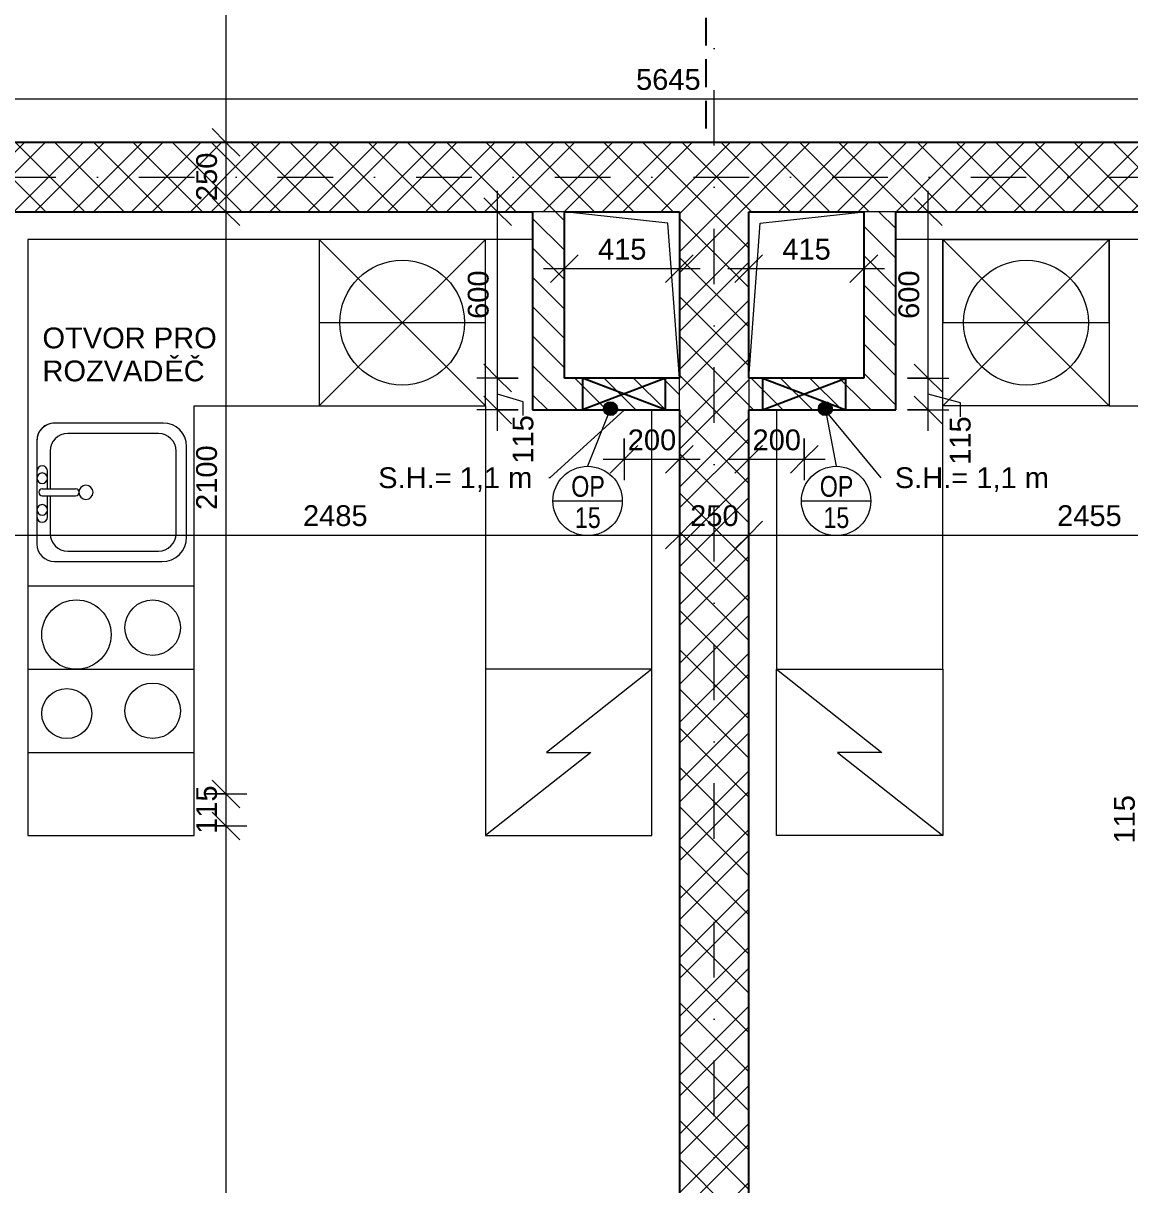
# Model space of a CAD drawing. Header units: millimetres. Extents: x -8668 to 43537, y -2985 to 58543.
# Drawn here: x 4679 to 8670, y 47168 to 51358 of the extents above; entities that cross this region are included whole.
import ezdxf

# ---------------------------------------------------------------- set-up
doc = ezdxf.new("R2010")
doc.units = ezdxf.units.MM
doc.linetypes.add('HA_Dash_3mm-S1mm', pattern=[150, 100, -50])
doc.linetypes.add('HA_DashDot_10mm-S3mm', pattern=[500, 200, -150, 0, -150])
for name, color, linetype, lineweight in [('A-____-____-DIMS', 9, 'Continuous', 5), ('A-____-____-DIMS-50', 9, 'Continuous', 5), ('A-____-____-IDEN', 9, 'Continuous', 9), ('A-DETL-____-HDLN', 9, 'HA_Dash_3mm-S1mm', 25), ('A-DETL-____-OTLN', 9, 'Continuous', 25), ('A-DETL-GENF-OTLN', 9, 'Continuous', 9), ('A-GENM-____-IDEN', 9, 'Continuous', 9), ('A-GENM-____-OTLN', 9, 'Continuous', 9), ('A-WALL-____-MCUT', 9, 'Continuous', 25), ('A-WALL-____-PATT', 9, 'Continuous', 25), ('G-____-____-TEXT', 9, 'Continuous', 5), ('I-WALL-____-MCUT', 9, 'Continuous', 25), ('P-SANR-FIXT-OTLN', 9, 'Continuous', 9), ('Q-CASE-____-OTLN', 9, 'Continuous', 9), ('Q-SPCQ-____-OTLN', 9, 'Continuous', 9), ('S-GRID-____-OTLN', 9, 'Continuous', 5)]:
    doc.layers.add(name, color=color, linetype=linetype, lineweight=lineweight)
doc.styles.add('Arial_1', font='arial.ttf', dxfattribs={"height": 75})
doc.styles.add('Arial_2', font='arial.ttf', dxfattribs={"width": 0.8, "height": 75})
doc.dimstyles.new('Inner_Dimensions', dxfattribs={"dimscale": 304.8, "dimtxt": 76.519455, "dimasz": 0.328084, "dimexe": 0.246063, "dimexo": 0.0625, "dimgap": 0.032808, "dimtad": 1, "dimdec": 0, "dimzin": 0, "dimdsep": 46, "dimtxsty": 'Arial_1', "dimblk1": 'OBLIQUE', "dimblk2": 'OBLIQUE', "dimsah": 1, "dimcen": 0.09, "dimdle": 0.246063, "dimazin": 0, "dimtfac": 1, "dimtdec": 4, "dimtix": 1, "dimtmove": 2, "dimatfit": 3, "dimfxl": 0.246063, "dimfxlon": 1, "dimtvp": 1, "dimtolj": 1, "dimtzin": 0, "dimlwd": 9, "dimlwe": 9, "dimarcsym": 2})
doc.dimstyles.new('Inner_Dimensions_1', dxfattribs={"dimscale": 304.8, "dimtxt": 76.519455, "dimasz": 0.328084, "dimexe": 0.246063, "dimexo": 0.0625, "dimgap": 0.032808, "dimtad": 1, "dimdec": 0, "dimzin": 0, "dimdsep": 46, "dimtxsty": 'Arial_1', "dimblk1": 'OBLIQUE', "dimblk2": 'OBLIQUE', "dimsah": 1, "dimcen": 0.09, "dimdle": 0.246063, "dimazin": 0, "dimtfac": 1, "dimtdec": 4, "dimtix": 1, "dimtmove": 0, "dimatfit": 3, "dimfxl": 0.246063, "dimfxlon": 1, "dimtvp": 1, "dimtolj": 1, "dimtzin": 0, "dimlwd": 9, "dimlwe": 9, "dimarcsym": 2})
doc.dimstyles.new('Inner_Dimensions_2', dxfattribs={"dimscale": 304.8, "dimtxt": 76.519455, "dimasz": 0.328084, "dimexe": 0.246063, "dimexo": 0.0625, "dimgap": 0.032808, "dimtad": 1, "dimdec": 0, "dimzin": 0, "dimdsep": 46, "dimtxsty": 'Arial_1', "dimblk1": 'OBLIQUE', "dimblk2": 'OBLIQUE', "dimsah": 1, "dimcen": 0.09, "dimdle": 0.246063, "dimazin": 0, "dimtfac": 1, "dimtdec": 4, "dimtix": 1, "dimtmove": 1, "dimatfit": 3, "dimfxl": 0.246063, "dimfxlon": 1, "dimtvp": 1, "dimtolj": 1, "dimtzin": 0, "dimlwd": 9, "dimlwe": 9, "dimarcsym": 2})
pattern_1 = [(45, (0, 0), (-106.066, 106.066), []), (45, (75, 0), (-106.066, 106.066), []), (315, (0, 0), (70.71068, 70.71068), [])]
pattern_2 = [(135, (0, 0), (-53.03301, -53.03301), [])]

# ---------------------------------------------------------------- blocks, each defined once
blk = doc.blocks.new('Casework 1 - Casework 6-1453638-DPS_2NP - B')
at = {"layer": 'Q-CASE-____-OTLN'}
for p, q in [((4695.7, 50577.7), (4695.7, 49327.7)), ((5745.7, 50577.7), (4695.7, 50577.7)), ((6515.7, 50577.7), (6345.7, 50577.7)), ((5295.7, 49327.7), (5295.7, 49977.7)), ((5295.7, 49977.7), (5745.7, 49977.7)), ((6345.7, 49977.7), (6345.7, 49027.7)), ((6945.7, 49027.7), (6945.7, 49962.7)), ((4695.7, 48727.7), (4695.7, 48427.7)), ((5295.7, 48427.7), (5295.7, 48727.7)), ((4695.7, 48427.7), (5295.7, 48427.7))]:
    blk.add_line(p, q, dxfattribs=at)
blk = doc.blocks.new('Kuchyňská_linka_sporák_ADNS - 600x600x800-1448764-DPS_2NP - B')
at = {"layer": 'Q-SPCQ-____-OTLN'}
for p, q in [((600, 600), (0, 600)), ((0, 600), (0, 0)), ((600, 600), (0, 600)), ((0, 600), (0, 300)), ((600, 0), (600, 600)), ((600, 300), (600, 600)), ((0, 300), (600, 300)), ((0, 0), (600, 0))]:
    blk.add_line(p, q, dxfattribs=at)
for centre, radius in [((175, 425), 125), ((450, 450), 100), ((140, 140), 90), ((450, 150), 100)]:
    blk.add_circle(centre, radius, dxfattribs=at)
blk = doc.blocks.new('Kuchyňská_linka_myčka_ADNS - Myčka-1448768-DPS_2NP - B')
at = {"layer": 'Q-SPCQ-____-OTLN'}
for p, q in [((300, 300), (-300, 300)), ((-300, 300), (-300, -300)), ((300, 300), (-300, -300)), ((-300, 300), (300, -300)), ((300, 300), (-300, 300)), ((-300, 300), (-300, 0)), ((300, -300), (300, 300)), ((300, 0), (300, 300)), ((-300, 0), (300, 0)), ((-300, -300), (300, -300))]:
    blk.add_line(p, q, dxfattribs=at)
blk.add_circle((0, 0), 225, dxfattribs=at)
blk = doc.blocks.new('Lednice_Mraznička_ADNS - Lednice 600x600x1800-1448766-DPS_2NP - B')
at = {"layer": 'Q-SPCQ-____-OTLN'}
for p, q in [((300, 300), (-300, 300)), ((-300, 300), (-300, -300)), ((300, 300), (-80, 0)), ((300, -300), (300, 300)), ((80, 0), (-300, -300)), ((-80, 0), (80, 0)), ((-300, -300), (300, -300))]:
    blk.add_line(p, q, dxfattribs=at)
blk = doc.blocks.new('Skříňka se dřezem_ pravoúhlá - 500 x 440mm-1452876-DPS_2NP - B')
at = {"layer": 'P-SANR-FIXT-OTLN'}
for p, q in [((202.2, 180.1), (-170.8, 180.1)), ((202.2, 180.1), (-170.8, 180.1)), ((91.9, 180.1), (-73.2, 180.1)), ((3, 132.5), (-132.7, 132.5)), ((-73.2, 142), (3, 142)), ((3, 160.7), (3, 40.4)), ((28.4, 160.7), (28.4, 40.4)), ((28.4, 142), (91.9, 142)), ((164.1, 132.5), (28.4, 132.5)), ((-234.3, 116.6), (-234.3, -271)), ((-234.3, 116.6), (-234.3, -271)), ((265.7, -275.5), (265.7, 116.6)), ((265.7, -275.5), (265.7, 116.6)), ((-196.2, 69), (-196.2, -258.3)), ((227.6, -258.3), (227.6, 69)), ((-132.7, -321.8), (164.1, -321.8)), ((-145.4, -359.9), (181.3, -359.9)), ((-145.4, -359.9), (181.3, -359.9))]:
    blk.add_line(p, q, dxfattribs=at)
for centre, radius, start, end in [((-170.8, 116.6), 63.5, 90, 180), ((-170.8, 116.6), 63.5, 90, 180), ((-73.2, 161.1), 19, 90, 270), ((-47.8, 161.1), 19, 360, 180), ((15.7, 160.7), 12.7, 360, 180), ((66.5, 161.1), 19, 360, 180), ((91.9, 161.1), 19, 270, 90), ((202.2, 116.6), 63.5, 0, 90), ((202.2, 116.6), 63.5, 360, 90), ((-132.7, 69), 63.5, 90, 180), ((-47.8, 161.1), 19, 180, 0), ((66.5, 161.1), 19, 180, 360), ((164.1, 69), 63.5, 0, 90), ((15.7, 3.2), 25.4, 360, 180), ((15.7, 3.2), 25.4, 180, 0), ((15.7, 40.4), 12.7, 180, 0), ((-145.4, -271), 88.9, 180, 270), ((-145.4, -271), 88.9, 180, 270), ((-132.7, -258.3), 63.5, 180, 270), ((164.1, -258.3), 63.5, 270, 0), ((181.3, -275.5), 84.4, 270, 0), ((181.3, -275.5), 84.4, 270, 0)]:
    blk.add_arc(centre, radius, start, end, dxfattribs=at)
blk = doc.blocks.new('Casework 9 - Casework 6-1506066-DPS_2NP - B')
at = {"layer": 'Q-CASE-____-OTLN'}
for p, q in [((7995.7, 50577.7), (7825.7, 50577.7)), ((9645.7, 50577.7), (8595.7, 50577.7)), ((9645.7, 49327.7), (9645.7, 50577.7)), ((7395.7, 49962.7), (7395.7, 49027.7)), ((7995.7, 49027.7), (7995.7, 49977.7)), ((8595.7, 49977.7), (9045.7, 49977.7)), ((9045.7, 49977.7), (9045.7, 49327.7)), ((9045.7, 48727.7), (9045.7, 48427.7)), ((9645.7, 48427.7), (9645.7, 48727.7)), ((9045.7, 48427.7), (9645.7, 48427.7))]:
    blk.add_line(p, q, dxfattribs=at)
blk = doc.blocks.new('Kuchyňská_linka_myčka_ADNS - Myčka-1452875-DPS_2NP - B')
at = {"layer": 'Q-SPCQ-____-OTLN'}
for p, q in [((-300, 300), (300, 300)), ((-300, -300), (-300, 300)), ((300, -300), (-300, 300)), ((-300, -300), (300, 300)), ((300, 300), (300, -300)), ((300, 0), (-300, 0)), ((-300, 0), (-300, -300)), ((300, -300), (300, 0)), ((300, -300), (-300, -300)), ((-300, -300), (300, -300))]:
    blk.add_line(p, q, dxfattribs=at)
blk.add_circle((0, 0), 225, dxfattribs=at)
blk = doc.blocks.new('Lednice_Mraznička_ADNS - Lednice 600x600x1800-1452862-DPS_2NP - B')
at = {"layer": 'Q-SPCQ-____-OTLN'}
for p, q in [((-300, 300), (300, 300)), ((-300, -300), (-300, 300)), ((80, 0), (-300, 300)), ((300, 300), (300, -300)), ((-80, 0), (80, 0)), ((300, -300), (-80, 0)), ((300, -300), (-300, -300))]:
    blk.add_line(p, q, dxfattribs=at)
blk = doc.blocks.new('HA_GM_Shaft_Rectangle - Default-2138678-DPS_2NP - B')
at = {"layer": 'A-DETL-GENF-OTLN'}
for p, q in [((41.5, -41.5), (415, 0)), ((0, -600), (41.5, -41.5))]:
    blk.add_line(p, q, dxfattribs=at)
at = {"layer": 'A-GENM-____-OTLN'}
for p, q in [((0, -600), (0, 0)), ((0, 0), (415, 0)), ((415, 0), (415, -600)), ((415, -600), (0, -600))]:
    blk.add_line(p, q, dxfattribs=at)
blk = doc.blocks.new('HA_GM_Shaft_Rectangle - Default-2138680-DPS_2NP - B')
at = {"layer": 'A-DETL-GENF-OTLN'}
for p, q in [((0, 600), (41.5, 41.5)), ((41.5, 41.5), (415, 0))]:
    blk.add_line(p, q, dxfattribs=at)
at = {"layer": 'A-GENM-____-OTLN'}
for p, q in [((0, 600), (0, 0)), ((415, 600), (0, 600)), ((415, 0), (415, 600)), ((0, 0), (415, 0))]:
    blk.add_line(p, q, dxfattribs=at)
blk = doc.blocks.new('DIMBLOCK14-DPS_2NP - B')
at = {"layer": 'A-____-____-DIMS-50', "lineweight": 9}
for p, q in [((4560.7, 49586.8), (4560.7, 49436.8)), ((4560.7, 49511.8), (4560.7, 49586.8)), ((4560.7, 49511.8), (4610.7, 49561.8)), ((7045.7, 49586.8), (7045.7, 49436.8)), ((7045.7, 49511.8), (7045.7, 49586.8)), ((7045.7, 49511.8), (7095.7, 49561.8)), ((4560.7, 49511.8), (4510.7, 49461.8)), ((4560.7, 49511.8), (7120.7, 49511.8)), ((7045.7, 49511.8), (6995.7, 49461.8))]:
    blk.add_line(p, q, dxfattribs=at)
at = {"layer": 'A-____-____-DIMS-50', "color": 0, "lineweight": 9, "insert": (5687.8, 49619.2), "char_height": 75, "width": 276.883, "attachment_point": 1, "line_spacing_factor": 0.941778, "style": 'Arial_1'}
blk.add_mtext('2485', dxfattribs=at)
blk = doc.blocks.new('_Oblique')
at = {"color": 0, "linetype": 'ByBlock', "lineweight": -2}
blk.add_line((-0.5, -0.5), (0.5, 0.5), dxfattribs=at)
blk = doc.blocks.new('DIMBLOCK20-DPS_2NP - B')
at = {"layer": 'A-____-____-DIMS-50', "lineweight": 9}
for p, q in [((7045.7, 49586.8), (7045.7, 49436.8)), ((7045.7, 49511.8), (7045.7, 49586.8)), ((7045.7, 49511.8), (7095.7, 49561.8)), ((7295.7, 49586.8), (7295.7, 49436.8)), ((7295.7, 49511.8), (7295.7, 49586.8)), ((7295.7, 49511.8), (7345.7, 49561.8)), ((6970.7, 49511.8), (7295.7, 49511.8)), ((7045.7, 49511.8), (6995.7, 49461.8)), ((7295.7, 49511.8), (7245.7, 49461.8))]:
    blk.add_line(p, q, dxfattribs=at)
at = {"layer": 'A-____-____-DIMS-50', "color": 0, "lineweight": 9, "insert": (7084.2, 49619.2), "char_height": 75, "width": 207.662, "attachment_point": 1, "line_spacing_factor": 0.941778, "style": 'Arial_1'}
blk.add_mtext('250', dxfattribs=at)
blk = doc.blocks.new('DIMBLOCK21-DPS_2NP - B')
at = {"layer": 'A-____-____-DIMS-50', "lineweight": 9}
for p, q in [((7295.7, 49586.8), (7295.7, 49436.8)), ((7295.7, 49511.8), (7295.7, 49586.8)), ((7295.7, 49511.8), (7345.7, 49561.8)), ((9750.7, 49586.8), (9750.7, 49436.8)), ((9750.7, 49511.8), (9750.7, 49586.8)), ((9750.7, 49511.8), (9800.7, 49561.8)), ((7295.7, 49511.8), (7245.7, 49461.8)), ((7295.7, 49511.8), (9750.7, 49511.8)), ((9750.7, 49511.8), (9700.7, 49461.8))]:
    blk.add_line(p, q, dxfattribs=at)
at = {"layer": 'A-____-____-DIMS-50', "color": 0, "lineweight": 9, "insert": (8407.8, 49619.2), "char_height": 75, "width": 276.883, "attachment_point": 1, "line_spacing_factor": 0.941778, "style": 'Arial_1'}
blk.add_mtext('2455', dxfattribs=at)
blk = doc.blocks.new('DIMBLOCK101-DPS_2NP - B')
at = {"layer": 'A-____-____-DIMS-50', "lineweight": 9}
for p, q in [((6389.5, 50077.7), (6339.5, 50127.7)), ((6464.5, 50077.7), (6314.5, 50077.7)), ((6389.5, 49887.7), (6389.5, 50077.7)), ((6389.5, 50077.7), (6439.5, 50027.7)), ((6389.5, 50077.7), (6464.5, 50077.7)), ((6389.5, 49962.7), (6339.5, 50012.7)), ((6482.1, 49992.3), (6389.5, 50020.2)), ((6482.1, 49942.3), (6482.1, 49992.3)), ((6464.5, 49962.7), (6314.5, 49962.7)), ((6389.5, 49962.7), (6439.5, 49912.7)), ((6389.5, 49962.7), (6464.5, 49962.7))]:
    blk.add_line(p, q, dxfattribs=at)
at = {"layer": 'A-____-____-DIMS-50', "color": 0, "lineweight": 9, "insert": (6443.6, 49769.2), "char_height": 75, "width": 207.662, "attachment_point": 1, "rotation": 90, "line_spacing_factor": 0.941778, "style": 'Arial_1'}
blk.add_mtext('115', dxfattribs=at)
blk = doc.blocks.new('DIMBLOCK102-DPS_2NP - B')
at = {"layer": 'A-____-____-DIMS-50', "lineweight": 9}
for p, q in [((6389.5, 50077.7), (6389.5, 50752.7)), ((6389.5, 50677.7), (6339.5, 50727.7)), ((6314.5, 50677.7), (6464.5, 50677.7)), ((6389.5, 50677.7), (6314.5, 50677.7)), ((6389.5, 50677.7), (6439.5, 50627.7)), ((6389.5, 50077.7), (6339.5, 50127.7)), ((6464.5, 50077.7), (6314.5, 50077.7)), ((6389.5, 50077.7), (6439.5, 50027.7)), ((6389.5, 50077.7), (6464.5, 50077.7))]:
    blk.add_line(p, q, dxfattribs=at)
at = {"layer": 'A-____-____-DIMS-50', "color": 0, "lineweight": 9, "insert": (6282.2, 50291.2), "char_height": 75, "width": 207.662, "attachment_point": 1, "rotation": 90, "line_spacing_factor": 0.941778, "style": 'Arial_1'}
blk.add_mtext('600', dxfattribs=at)
blk = doc.blocks.new('DIMBLOCK144-DPS_2NP - B')
at = {"layer": 'A-____-____-DIMS-50', "lineweight": 9}
for p, q in [((5409.9, 52427.7), (5359.9, 52477.7)), ((5484.9, 52427.7), (5334.9, 52427.7)), ((5409.9, 52427.7), (5409.9, 50927.7)), ((5409.9, 52427.7), (5459.9, 52377.7)), ((5409.9, 52427.7), (5484.9, 52427.7)), ((5409.9, 50927.7), (5359.9, 50977.7)), ((5484.9, 50927.7), (5334.9, 50927.7)), ((5409.9, 50927.7), (5459.9, 50877.7)), ((5409.9, 50927.7), (5484.9, 50927.7))]:
    blk.add_line(p, q, dxfattribs=at)
at = {"layer": 'A-____-____-DIMS-50', "color": 0, "lineweight": 9, "insert": (5302.5, 51562.4), "char_height": 75, "width": 276.883, "attachment_point": 1, "rotation": 90, "line_spacing_factor": 0.941778, "style": 'Arial_1'}
blk.add_mtext('1500', dxfattribs=at)
blk = doc.blocks.new('DIMBLOCK145-DPS_2NP - B')
at = {"layer": 'A-____-____-DIMS-50', "lineweight": 9}
for p, q in [((5409.9, 50927.7), (5359.9, 50977.7)), ((5484.9, 50927.7), (5334.9, 50927.7)), ((5409.9, 50927.7), (5409.9, 50677.7)), ((5409.9, 50927.7), (5459.9, 50877.7)), ((5409.9, 50927.7), (5484.9, 50927.7)), ((5409.9, 50677.7), (5359.9, 50727.7)), ((5484.9, 50677.7), (5334.9, 50677.7)), ((5409.9, 50677.7), (5459.9, 50627.7)), ((5409.9, 50677.7), (5484.9, 50677.7))]:
    blk.add_line(p, q, dxfattribs=at)
at = {"layer": 'A-____-____-DIMS-50', "color": 0, "lineweight": 9, "insert": (5302.5, 50716.2), "char_height": 75, "width": 207.662, "attachment_point": 1, "rotation": 90, "line_spacing_factor": 0.941778, "style": 'Arial_1'}
blk.add_mtext('250', dxfattribs=at)
blk = doc.blocks.new('DIMBLOCK146-DPS_2NP - B')
at = {"layer": 'A-____-____-DIMS-50', "lineweight": 9}
for p, q in [((5409.9, 50677.7), (5359.9, 50727.7)), ((5484.9, 50677.7), (5334.9, 50677.7)), ((5409.9, 50677.7), (5409.9, 48577.7)), ((5409.9, 50677.7), (5459.9, 50627.7)), ((5409.9, 50677.7), (5484.9, 50677.7)), ((5409.9, 48577.7), (5359.9, 48627.7)), ((5334.9, 48577.7), (5484.9, 48577.7)), ((5409.9, 48577.7), (5334.9, 48577.7)), ((5409.9, 48577.7), (5459.9, 48527.7))]:
    blk.add_line(p, q, dxfattribs=at)
at = {"layer": 'A-____-____-DIMS-50', "color": 0, "lineweight": 9, "insert": (5302.5, 49602.2), "char_height": 75, "width": 276.883, "attachment_point": 1, "rotation": 90, "line_spacing_factor": 0.941778, "style": 'Arial_1'}
blk.add_mtext('2100', dxfattribs=at)
blk = doc.blocks.new('DIMBLOCK147-DPS_2NP - B')
at = {"layer": 'A-____-____-DIMS-50', "lineweight": 9}
for p, q in [((5409.9, 48577.7), (5359.9, 48627.7)), ((5334.9, 48577.7), (5484.9, 48577.7)), ((5409.9, 48577.7), (5334.9, 48577.7)), ((5409.9, 48577.7), (5409.9, 48462.7)), ((5409.9, 48577.7), (5459.9, 48527.7)), ((5409.9, 48462.7), (5359.9, 48512.7)), ((5334.9, 48462.7), (5484.9, 48462.7)), ((5409.9, 48462.7), (5334.9, 48462.7)), ((5409.9, 48462.7), (5459.9, 48412.7))]:
    blk.add_line(p, q, dxfattribs=at)
at = {"layer": 'A-____-____-DIMS-50', "color": 0, "lineweight": 9, "insert": (5302.5, 48433.7), "char_height": 75, "width": 207.662, "attachment_point": 1, "rotation": 90, "line_spacing_factor": 0.941778, "style": 'Arial_1'}
blk.add_mtext('115', dxfattribs=at)
blk = doc.blocks.new('DIMBLOCK148-DPS_2NP - B')
at = {"layer": 'A-____-____-DIMS-50', "lineweight": 9}
for p, q in [((5409.9, 48462.7), (5359.9, 48512.7)), ((5334.9, 48462.7), (5484.9, 48462.7)), ((5409.9, 48462.7), (5334.9, 48462.7)), ((5409.9, 48462.7), (5409.9, 44662.7)), ((5409.9, 48462.7), (5459.9, 48412.7)), ((5409.9, 44737.7), (5359.9, 44787.7)), ((5484.9, 44737.7), (5334.9, 44737.7)), ((5409.9, 44737.7), (5459.9, 44687.7)), ((5409.9, 44737.7), (5484.9, 44737.7))]:
    blk.add_line(p, q, dxfattribs=at)
at = {"layer": 'A-____-____-DIMS-50', "color": 0, "lineweight": 9, "insert": (5302.5, 46484.9), "char_height": 75, "width": 276.883, "attachment_point": 1, "rotation": 90, "line_spacing_factor": 0.941778, "style": 'Arial_1'}
blk.add_mtext('3725', dxfattribs=at)
blk = doc.blocks.new('DIMBLOCK164-DPS_2NP - B')
at = {"layer": 'A-____-____-DIMS-50', "lineweight": 9}
for p, q in [((8784.8, 48542.7), (8734.8, 48592.7)), ((8859.8, 48542.7), (8709.8, 48542.7)), ((8784.8, 48427.7), (8784.8, 48542.7)), ((8784.8, 48542.7), (8834.8, 48492.7)), ((8784.8, 48542.7), (8859.8, 48542.7)), ((8784.8, 48427.7), (8734.8, 48477.7)), ((8859.8, 48427.7), (8709.8, 48427.7)), ((8784.8, 48427.7), (8834.8, 48377.7)), ((8784.8, 48427.7), (8859.8, 48427.7))]:
    blk.add_line(p, q, dxfattribs=at)
at = {"layer": 'A-____-____-DIMS-50', "color": 0, "lineweight": 9, "insert": (8612.9, 48398.7), "char_height": 75, "width": 207.662, "attachment_point": 1, "rotation": 90, "line_spacing_factor": 0.941778, "style": 'Arial_1'}
blk.add_mtext('115', dxfattribs=at)
blk = doc.blocks.new('DIMBLOCK166-DPS_2NP - B')
at = {"layer": 'A-____-____-DIMS-50', "lineweight": 9}
for p, q in [((6630.7, 50547.7), (6630.7, 50397.7)), ((6630.7, 50472.7), (6630.7, 50547.7)), ((7045.7, 50547.7), (7045.7, 50397.7)), ((7045.7, 50472.7), (7045.7, 50547.7)), ((6630.7, 50472.7), (6680.7, 50522.7)), ((7045.7, 50472.7), (7095.7, 50522.7)), ((6555.7, 50472.7), (7120.7, 50472.7)), ((6630.7, 50472.7), (6580.7, 50422.7)), ((7045.7, 50472.7), (6995.7, 50422.7))]:
    blk.add_line(p, q, dxfattribs=at)
at = {"layer": 'A-____-____-DIMS-50', "color": 0, "lineweight": 9, "insert": (6751.7, 50580.1), "char_height": 75, "width": 207.662, "attachment_point": 1, "line_spacing_factor": 0.941778, "style": 'Arial_1'}
blk.add_mtext('415', dxfattribs=at)
blk = doc.blocks.new('DIMBLOCK167-DPS_2NP - B')
at = {"layer": 'A-____-____-DIMS-50', "lineweight": 9}
for p, q in [((7942.7, 50077.7), (7892.7, 50127.7)), ((7867.7, 50077.7), (8017.7, 50077.7)), ((7942.7, 50077.7), (7867.7, 50077.7)), ((7942.7, 49887.7), (7942.7, 50077.7)), ((7942.7, 50077.7), (7992.7, 50027.7)), ((7942.7, 49962.7), (7892.7, 50012.7)), ((8059.2, 49988), (7942.7, 50020.2)), ((8059.2, 49938), (8059.2, 49988)), ((7867.7, 49962.7), (8017.7, 49962.7)), ((7942.7, 49962.7), (7867.7, 49962.7)), ((7942.7, 49962.7), (7992.7, 49912.7))]:
    blk.add_line(p, q, dxfattribs=at)
at = {"layer": 'A-____-____-DIMS-50', "color": 0, "lineweight": 9, "insert": (8020.7, 49765), "char_height": 75, "width": 207.662, "attachment_point": 1, "rotation": 90, "line_spacing_factor": 0.941778, "style": 'Arial_1'}
blk.add_mtext('115', dxfattribs=at)
blk = doc.blocks.new('DIMBLOCK168-DPS_2NP - B')
at = {"layer": 'A-____-____-DIMS-50', "lineweight": 9}
for p, q in [((7942.7, 50077.7), (7942.7, 50752.7)), ((7942.7, 50677.7), (7892.7, 50727.7)), ((7867.7, 50677.7), (8017.7, 50677.7)), ((7942.7, 50677.7), (7867.7, 50677.7)), ((7942.7, 50677.7), (7992.7, 50627.7)), ((7942.7, 50077.7), (7892.7, 50127.7)), ((7867.7, 50077.7), (8017.7, 50077.7)), ((7942.7, 50077.7), (7867.7, 50077.7)), ((7942.7, 50077.7), (7992.7, 50027.7))]:
    blk.add_line(p, q, dxfattribs=at)
at = {"layer": 'A-____-____-DIMS-50', "color": 0, "lineweight": 9, "insert": (7835.3, 50291.2), "char_height": 75, "width": 207.662, "attachment_point": 1, "rotation": 90, "line_spacing_factor": 0.941778, "style": 'Arial_1'}
blk.add_mtext('600', dxfattribs=at)
blk = doc.blocks.new('DIMBLOCK207-DPS_2NP - B')
at = {"layer": 'A-____-____-DIMS-50', "lineweight": 9}
for p, q in [((4300.7, 51160.1), (4300.7, 51010.1)), ((4300.7, 51085.1), (4300.7, 51160.1)), ((9945.7, 51160.1), (9945.7, 51010.1)), ((9945.7, 51085.1), (9945.7, 51160.1)), ((4300.7, 51085.1), (4350.7, 51135.1)), ((9945.7, 51085.1), (9995.7, 51135.1)), ((4300.7, 51085.1), (4250.7, 51035.1)), ((4300.7, 51085.1), (9945.7, 51085.1)), ((9945.7, 51085.1), (9895.7, 51035.1))]:
    blk.add_line(p, q, dxfattribs=at)
at = {"layer": 'A-____-____-DIMS-50', "color": 0, "lineweight": 9, "insert": (6889.1, 51192.4), "char_height": 75, "width": 276.883, "attachment_point": 1, "line_spacing_factor": 0.941778, "style": 'Arial_1'}
blk.add_mtext('5645', dxfattribs=at)
blk = doc.blocks.new('HA_TAG_GM_Products - Generic-588599-DPS_2NP - B')
at = {"layer": 'A-GENM-____-IDEN'}
blk.add_line((-2.5, 0), (2.5, 0), dxfattribs=at)
blk.add_circle((0, 0), 2.5, dxfattribs=at)
blk = doc.blocks.new('DIMBLOCK274-DPS_2NP - B')
at = {"layer": 'A-____-____-DIMS-50', "lineweight": 9}
for p, q in [((6845.7, 49860.1), (6845.7, 49710.1)), ((6845.7, 49785.1), (6845.7, 49860.1)), ((7045.7, 49860.1), (7045.7, 49710.1)), ((7045.7, 49785.1), (7045.7, 49860.1)), ((6845.7, 49785.1), (6895.7, 49835.1)), ((7045.7, 49785.1), (7095.7, 49835.1)), ((6770.7, 49785.1), (7120.7, 49785.1)), ((6845.7, 49785.1), (6795.7, 49735.1)), ((7045.7, 49785.1), (6995.7, 49735.1))]:
    blk.add_line(p, q, dxfattribs=at)
at = {"layer": 'A-____-____-DIMS-50', "color": 0, "lineweight": 9, "insert": (6859.2, 49892.5), "char_height": 75, "width": 207.662, "attachment_point": 1, "line_spacing_factor": 0.941778, "style": 'Arial_1'}
blk.add_mtext('200', dxfattribs=at)
blk = doc.blocks.new('DIMBLOCK275-DPS_2NP - B')
at = {"layer": 'A-____-____-DIMS-50', "lineweight": 9}
for p, q in [((7295.7, 49860.1), (7295.7, 49710.1)), ((7295.7, 49785.1), (7295.7, 49860.1)), ((7495.7, 49860.1), (7495.7, 49710.1)), ((7495.7, 49785.1), (7495.7, 49860.1)), ((7295.7, 49785.1), (7345.7, 49835.1)), ((7495.7, 49785.1), (7545.7, 49835.1)), ((7220.7, 49785.1), (7570.7, 49785.1)), ((7295.7, 49785.1), (7245.7, 49735.1)), ((7495.7, 49785.1), (7445.7, 49735.1))]:
    blk.add_line(p, q, dxfattribs=at)
at = {"layer": 'A-____-____-DIMS-50', "color": 0, "lineweight": 9, "insert": (7309.2, 49892.5), "char_height": 75, "width": 207.662, "attachment_point": 1, "line_spacing_factor": 0.941778, "style": 'Arial_1'}
blk.add_mtext('200', dxfattribs=at)
blk = doc.blocks.new('DIMBLOCK293-DPS_2NP - B')
at = {"layer": 'A-____-____-DIMS-50', "lineweight": 9}
for p, q in [((7295.7, 50547.7), (7295.7, 50397.7)), ((7295.7, 50472.7), (7295.7, 50547.7)), ((7710.7, 50547.7), (7710.7, 50397.7)), ((7710.7, 50472.7), (7710.7, 50547.7)), ((7295.7, 50472.7), (7345.7, 50522.7)), ((7710.7, 50472.7), (7760.7, 50522.7)), ((7220.7, 50472.7), (7785.7, 50472.7)), ((7295.7, 50472.7), (7245.7, 50422.7)), ((7710.7, 50472.7), (7660.7, 50422.7))]:
    blk.add_line(p, q, dxfattribs=at)
at = {"layer": 'A-____-____-DIMS-50', "color": 0, "lineweight": 9, "insert": (7416.7, 50580.1), "char_height": 75, "width": 207.662, "attachment_point": 1, "line_spacing_factor": 0.941778, "style": 'Arial_1'}
blk.add_mtext('415', dxfattribs=at)

msp = doc.modelspace()

# ---------------------------------------------------------------- hatches: boundary and pattern name
at = {"layer": 'A-GENM-____-IDEN'}
h = msp.add_hatch(color=256, dxfattribs=at)
edge = h.paths.add_edge_path()
edge.add_arc((6796.7, 49967.6), 25, 0, 360)
h = msp.add_hatch(color=256, dxfattribs=at)
edge = h.paths.add_edge_path()
edge.add_arc((7571.7, 49967.6), 25, 0, 360)
at = {"layer": 'A-WALL-____-PATT', "lineweight": 5}
h = msp.add_hatch(dxfattribs=at)
h.set_pattern_fill('FP_2', color=256, style=0, pattern_type=2)
h.set_pattern_definition(pattern_1)
h.paths.add_polyline_path([(13965.7, 50677.7), (13965.7, 50927.7), (10945.7, 50927.7), (10945.7, 50677.7), (13456.5, 50677.7)])
h.paths.add_polyline_path([(9945.7, 50677.7), (9945.7, 50927.7), (4300.7, 50927.7), (4300.7, 50677.7), (9865.7, 50677.7)])
h.paths.add_polyline_path([(3300.7, 50677.7), (3300.7, 50927.7), (2570.7, 50927.7), (2570.7, 50677.7)])
h = msp.add_hatch(dxfattribs=at)
h.set_pattern_fill('FP_3', color=256, style=0, pattern_type=2)
h.set_pattern_definition(pattern_2)
h.paths.add_polyline_path([(6630.7, 49962.7), (6630.7, 50677.7), (6515.7, 50677.7), (6515.7, 49962.7)])
h = msp.add_hatch(dxfattribs=at)
h.set_pattern_fill('FP_2', color=256, style=0, pattern_type=2)
h.set_pattern_definition(pattern_1)
h.paths.add_polyline_path([(7295.7, 44135.9), (7295.7, 50677.7), (7045.7, 50677.7), (7045.7, 44135.9), (7141.3, 44135.9)])
h = msp.add_hatch(dxfattribs=at)
h.set_pattern_fill('FP_3', color=256, style=0, pattern_type=2)
h.set_pattern_definition(pattern_2)
h.paths.add_polyline_path([(7710.7, 49962.7), (7825.7, 49962.7), (7825.7, 50677.7), (7710.7, 50677.7), (7710.7, 50001.1)])
h = msp.add_hatch(dxfattribs=at)
h.set_pattern_fill('FP_3', color=256, style=0, pattern_type=2)
h.set_pattern_definition(pattern_2)
h.paths.add_polyline_path([(7045.7, 49962.7), (7045.7, 50077.7), (6630.7, 50077.7), (6630.7, 49962.7)])
h = msp.add_hatch(dxfattribs=at)
h.set_pattern_fill('FP_3', color=256, style=0, pattern_type=2)
h.set_pattern_definition(pattern_2)
h.paths.add_polyline_path([(7710.7, 49962.7), (7710.7, 50077.7), (7295.7, 50077.7), (7295.7, 49962.7)])

# ---------------------------------------------------------------- linework, layer by layer
at = {"layer": 'A-DETL-____-HDLN'}
msp.add_line((7140.7, 52427.7), (7140.7, 50927.7), dxfattribs=at)
at = {"layer": 'A-DETL-____-OTLN'}
for p, q in [((6995.7, 50077.7), (6695.7, 50077.7)), ((6695.7, 50077.7), (6695.7, 49962.7)), ((6995.7, 50077.7), (6695.7, 49962.7)), ((6995.7, 49962.7), (6695.7, 50077.7)), ((6995.7, 49962.7), (6995.7, 50077.7)), ((7645.7, 50077.7), (7345.7, 50077.7)), ((7345.7, 50077.7), (7345.7, 49962.7)), ((7345.7, 49962.7), (7645.7, 50077.7)), ((7345.7, 50077.7), (7645.7, 49962.7)), ((7645.7, 49962.7), (7645.7, 50077.7)), ((6695.7, 49962.7), (6995.7, 49962.7)), ((7345.7, 49962.7), (7645.7, 49962.7))]:
    msp.add_line(p, q, dxfattribs=at)
at = {"layer": 'A-GENM-____-IDEN'}
for p, q in [((6796.7, 49967.6), (6714.4, 49759.6)), ((7571.7, 49967.6), (7610.8, 49759.6))]:
    msp.add_line(p, q, dxfattribs=at)
for centre in [(6796.7, 49967.6), (7571.7, 49967.6)]:
    msp.add_circle(centre, 25, dxfattribs=at)
at = {"layer": 'A-WALL-____-MCUT', "lineweight": 9}
for p, q in [((6630.7, 50677.7), (6515.7, 50677.7)), ((7825.7, 50677.7), (7710.7, 50677.7)), ((7045.7, 49962.7), (7045.7, 50077.7)), ((7295.7, 50077.7), (7295.7, 49962.7))]:
    msp.add_line(p, q, dxfattribs=at)
at = {"layer": 'G-____-____-TEXT', "color": 10, "lineweight": 9}
for p, q in [((6847.4, 49963.3), (6578, 49718.5)), ((7558.7, 49975.6), (7772.4, 49718.5)), ((6578, 49718.5), (6574.6, 49718.5))]:
    msp.add_line(p, q, dxfattribs=at)
at = {"layer": 'I-WALL-____-MCUT'}
for p, q in [((9945.7, 50927.7), (4300.7, 50927.7)), ((4560.7, 50677.7), (6515.7, 50677.7)), ((6515.7, 50677.7), (6515.7, 49962.7)), ((6630.7, 50077.7), (6630.7, 50677.7)), ((6630.7, 50677.7), (7045.7, 50677.7)), ((7045.7, 50677.7), (7045.7, 50077.7)), ((7295.7, 50077.7), (7295.7, 50677.7)), ((7295.7, 50677.7), (7710.7, 50677.7)), ((7710.7, 50677.7), (7710.7, 50077.7)), ((7825.7, 49962.7), (7825.7, 50677.7)), ((7825.7, 50677.7), (9750.7, 50677.7)), ((7045.7, 50077.7), (6630.7, 50077.7)), ((7710.7, 50077.7), (7295.7, 50077.7)), ((6515.7, 49962.7), (7045.7, 49962.7)), ((7045.7, 49962.7), (7045.7, 44135.9)), ((7295.7, 44135.9), (7295.7, 49962.7)), ((7295.7, 49962.7), (7825.7, 49962.7))]:
    msp.add_line(p, q, dxfattribs=at)
at = {"layer": 'S-GRID-____-OTLN', "linetype": 'HA_DashDot_10mm-S3mm', "lineweight": 9}
for p, q in [((7170.7, 38414.3), (7170.7, 56942.9)), ((-6906.2, 50802.7), (21594.8, 50802.7))]:
    msp.add_line(p, q, dxfattribs=at)

# ---------------------------------------------------------------- block references
at = {"layer": 'A-GENM-____-IDEN', "xscale": 49.99999999999998, "yscale": 49.99999999999998, "zscale": 49.99999999999998}
for p in [(6714.4, 49634.6), (7610.8, 49634.6)]:
    msp.add_blockref('HA_TAG_GM_Products - Generic-588599-DPS_2NP - B', p, dxfattribs=at)
at = {"layer": 'A-GENM-____-OTLN', "lineweight": 5, "rotation": 180}
msp.add_blockref('HA_GM_Shaft_Rectangle - Default-2138680-DPS_2NP - B', (7045.7, 50677.7), dxfattribs=at)
at = {"layer": 'A-GENM-____-OTLN', "lineweight": 5}
msp.add_blockref('HA_GM_Shaft_Rectangle - Default-2138678-DPS_2NP - B', (7295.7, 50677.7), dxfattribs=at)
at = {"layer": 'P-SANR-FIXT-OTLN', "rotation": 89.9999999999999}
msp.add_blockref('Skříňka se dřezem_ pravoúhlá - 500 x 440mm-1452876-DPS_2NP - B', (4908.2, 49650.1), dxfattribs=at)
at = {"layer": 'Q-CASE-____-OTLN'}
for name in ['Casework 1 - Casework 6-1453638-DPS_2NP - B', 'Casework 9 - Casework 6-1506066-DPS_2NP - B']:
    msp.add_blockref(name, (0, 0), dxfattribs=at)
at = {"layer": 'Q-SPCQ-____-OTLN'}
for name, p in [('Kuchyňská_linka_myčka_ADNS - Myčka-1448768-DPS_2NP - B', (6045.7, 50277.7)), ('Kuchyňská_linka_sporák_ADNS - 600x600x800-1448764-DPS_2NP - B', (4695.7, 48727.7)), ('Lednice_Mraznička_ADNS - Lednice 600x600x1800-1448766-DPS_2NP - B', (6645.7, 48727.7))]:
    msp.add_blockref(name, p, dxfattribs=at)
at = {"layer": 'Q-SPCQ-____-OTLN', "rotation": 180}
for name, p in [('Kuchyňská_linka_myčka_ADNS - Myčka-1452875-DPS_2NP - B', (8295.7, 50277.7)), ('Lednice_Mraznička_ADNS - Lednice 600x600x1800-1452862-DPS_2NP - B', (7695.7, 48727.7))]:
    msp.add_blockref(name, p, dxfattribs=at)

# ---------------------------------------------------------------- texts
at = {"layer": 'A-____-____-IDEN', "lineweight": 5, "char_height": 75, "attachment_point": 1, "style": 'Arial_1'}
for s, insert, width in [('OTVOR PRO', (4748, 50260.2), 765.612), ('ĚČ', (5187.9, 50141.2), 176.371), ('ROZVAD', (4748, 50141.2), 533.122)]:
    msp.add_mtext(s, dxfattribs=dict(at, insert=insert, width=width))
at = {"layer": 'A-GENM-____-IDEN', "lineweight": 5, "char_height": 75, "attachment_point": 1, "style": 'Arial_2'}
for s, insert, width in [('OP', (6655.4, 49724.7), 147.51), ('OP', (7551.8, 49724.7), 147.51), ('15', (6668.6, 49612), 115.443), ('15', (7565, 49612), 115.443)]:
    msp.add_mtext(s, dxfattribs=dict(at, insert=insert, width=width))
at = {"layer": 'G-____-____-TEXT', "color": 7, "lineweight": 9, "char_height": 75, "width": 685.443, "attachment_point": 1, "style": 'Arial_1'}
for insert in [(5959, 49756), (7822.4, 49756)]:
    msp.add_mtext('S.H.= 1,1 m', dxfattribs=dict(at, insert=insert))

# ---------------------------------------------------------------- dimensions: what is measured, and where the dimension line sits
at = {"layer": 'A-____-____-DIMS', "lineweight": 9}
for base, p1, p2, override, picture, middle in [((5409.9, 50927.7), (5484.9, 52427.7), (5484.9, 50927.7), {"dimpost": '<>', "dimfxl": 1500}, 'DIMBLOCK144-DPS_2NP - B', (5361.6, 51677.7)), ((5409.9, 50677.7), (5484.9, 50927.7), (5484.9, 50677.7), {"dimpost": '<>', "dimfxl": 250}, 'DIMBLOCK145-DPS_2NP - B', (5361.6, 50802.7)), ((6389.5, 50677.7), (6464.5, 50077.7), (6314.5, 50677.7), {"dimpost": '<>', "dimfxl": 618.465844}, 'DIMBLOCK102-DPS_2NP - B', (6341.2, 50377.7)), ((7942.7, 50677.7), (7867.7, 50077.7), (7867.7, 50677.7), {"dimpost": '<>', "dimfxl": 600}, 'DIMBLOCK168-DPS_2NP - B', (7894.4, 50377.7)), ((5409.9, 48462.7), (5334.9, 48577.7), (5334.9, 48462.7), {"dimpost": '<>', "dimfxl": 115}, 'DIMBLOCK147-DPS_2NP - B', (5361.6, 48520.2)), ((5409.9, 44737.7), (5334.9, 48462.7), (5484.9, 44737.7), {"dimpost": '<>', "dimfxl": 3728.018911}, 'DIMBLOCK148-DPS_2NP - B', (5361.5, 46600.2))]:
    dim = msp.add_linear_dim(base=base, p1=p1, p2=p2, angle=90, dimstyle='Inner_Dimensions_1', override=override, dxfattribs=at)
    dim.commit()
    dim.dimension.update_dxf_attribs({"geometry": picture, "text_midpoint": middle})
dim = msp.add_linear_dim(base=(9945.7, 51085.1), p1=(4300.7, 51160.1), p2=(9945.7, 51160.1), dimstyle='Inner_Dimensions', override={"dimpost": '<>', "dimfxl": 5645}, dxfattribs=at)
dim.commit()
dim.dimension.update_dxf_attribs({"geometry": 'DIMBLOCK207-DPS_2NP - B', "text_midpoint": (7027.6, 51142.4), "dimtype": 160})
for base, p1, p2, dimstyle, override, picture, middle in [((5409.9, 48577.7), (5484.9, 50677.7), (5334.9, 48577.7), 'Inner_Dimensions', {"dimpost": '<>', "dimfxl": 2105.350327}, 'DIMBLOCK146-DPS_2NP - B', (5352.5, 49740.7)), ((6389.5, 50077.7), (6464.5, 49962.7), (6464.5, 50077.7), 'Inner_Dimensions_2', {"dimpost": '<>', "dimfxl": 115}, 'DIMBLOCK101-DPS_2NP - B', (6493.6, 49873)), ((7942.7, 50077.7), (7867.7, 49962.7), (7867.7, 50077.7), 'Inner_Dimensions_2', {"dimpost": '<>', "dimfxl": 115}, 'DIMBLOCK167-DPS_2NP - B', (8070.7, 49868.8)), ((8784.8, 48542.7), (8859.8, 48427.7), (8859.8, 48542.7), 'Inner_Dimensions', {"dimpost": '<>', "dimfxl": 115}, 'DIMBLOCK164-DPS_2NP - B', (8662.9, 48502.5))]:
    dim = msp.add_linear_dim(base=base, p1=p1, p2=p2, angle=90, dimstyle=dimstyle, override=override, dxfattribs=at)
    dim.commit()
    dim.dimension.update_dxf_attribs({"geometry": picture, "text_midpoint": middle, "dimtype": 160, "text_rotation": 90})
for base, p1, p2, override, picture, middle in [((7045.7, 50472.7), (6630.7, 50547.7), (7045.7, 50547.7), {"dimpost": '<>', "dimfxl": 415}, 'DIMBLOCK166-DPS_2NP - B', (6838.2, 50521)), ((7710.7, 50472.7), (7295.7, 50547.7), (7710.7, 50547.7), {"dimpost": '<>', "dimfxl": 415}, 'DIMBLOCK293-DPS_2NP - B', (7503.2, 50521)), ((7045.7, 49785.1), (6845.7, 49860.1), (7045.7, 49860.1), {"dimpost": '<>', "dimfxl": 200}, 'DIMBLOCK274-DPS_2NP - B', (6945.7, 49833.4)), ((7495.7, 49785.1), (7295.7, 49860.1), (7495.7, 49860.1), {"dimpost": '<>', "dimfxl": 200}, 'DIMBLOCK275-DPS_2NP - B', (7395.7, 49833.4)), ((7045.7, 49511.8), (4560.7, 49586.8), (7045.7, 49586.8), {"dimpost": '<>', "dimfxl": 2485}, 'DIMBLOCK14-DPS_2NP - B', (5803.2, 49560.1)), ((7295.7, 49511.8), (7045.7, 49586.8), (7295.7, 49586.8), {"dimpost": '<>', "dimfxl": 250}, 'DIMBLOCK20-DPS_2NP - B', (7170.7, 49560.1)), ((9750.7, 49511.8), (7295.7, 49586.8), (9750.7, 49586.8), {"dimpost": '<>', "dimfxl": 2455}, 'DIMBLOCK21-DPS_2NP - B', (8523.2, 49560.1))]:
    dim = msp.add_linear_dim(base=base, p1=p1, p2=p2, dimstyle='Inner_Dimensions_1', override=override, dxfattribs=at)
    dim.commit()
    dim.dimension.update_dxf_attribs({"geometry": picture, "text_midpoint": middle})

doc.saveas('drawing.dxf')
